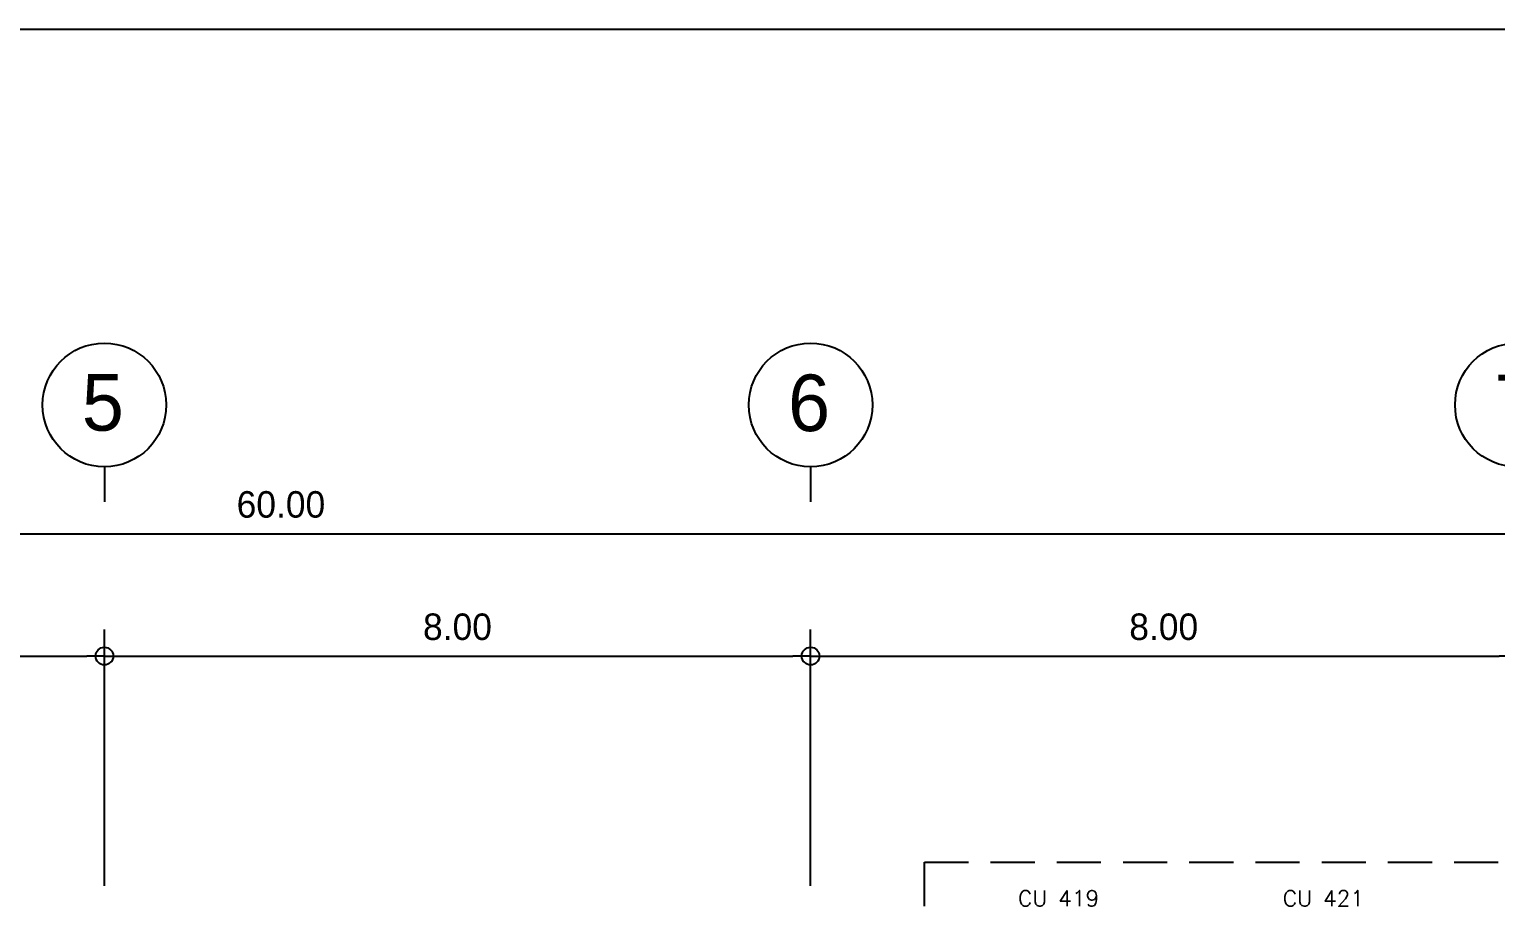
# Model space of a CAD drawing. Header units: millimetres. Extents: x -398 to 816, y -1 to 208.
# Drawn here: x 502.74 to 519.35, y 46.08 to 56.08 of the extents above; entities that cross this region are included whole.
import ezdxf
from ezdxf.enums import TextEntityAlignment as Align

# ---------------------------------------------------------------- set-up
doc = ezdxf.new("R2010")
doc.units = ezdxf.units.MM
doc.linetypes.add('DASHED', pattern=[0.75, 0.5, -0.25])
for name, color, linetype in [('AA_Dim', 6, 'Continuous'), ('AA_Dim2', 6, 'Continuous'), ('AA_FD', 6, 'Continuous'), ('AC FCU', 221, 'Continuous'), ('AC LINE', 171, 'Continuous')]:
    doc.layers.add(name, color=color, linetype=linetype)
doc.styles.add('E140', font='vit-s.shx', dxfattribs={"height": 3.2})
doc.styles.add('Romans', font='romans.shx')
doc.styles.get("Standard").update_dxf_attribs({"font": 'vit-s.shx'})
doc.dimstyles.new('overall', dxfattribs={"dimtxt": 0.25, "dimasz": 0.15, "dimexe": 0.3, "dimexo": 0.3, "dimgap": 0.18, "dimtad": 1, "dimzin": 0, "dimdsep": 46, "dimtxsty": 'Standard', "dimblk": 'ORIGIN', "dimcen": 0.015, "dimclrd": 256, "dimclre": 256, "dimclrt": 2, "dimadec": 0, "dimazin": 0, "dimtfac": 1, "dimtofl": 0, "dimtmove": 0, "dimatfit": 3, "dimldrblk": 'OPEN90', "dimfxl": 0, "dimtolj": 1, "dimtzin": 0, "dimarcsym": 0})

# ---------------------------------------------------------------- blocks, each defined once
blk = doc.blocks.new('GRD-2')
at = {"layer": 'AA_Dim', "color": 1}
blk.add_line((0, -10.99), (0, -12.981), dxfattribs=at)
blk.add_circle((0, -7.49), 3.5, dxfattribs=at)
at = {"layer": 'AA_Dim', "color": 3, "style": 'E140'}
blk.add_attdef('GRID', text='', height=3.2, dxfattribs=at).set_placement((-0.086, -7.369), align=Align.MIDDLE)
blk = doc.blocks.new('_Origin')
at = {"layer": 'AA_Dim2', "color": 0, "lineweight": -2}
blk.add_line((0, 0), (-1, 0), dxfattribs=at)
blk.add_circle((0, 0), 0.5, dxfattribs=at)
blk = doc.blocks.new('*D169')
at = {"layer": 'AA_Dim', "color": 9, "lineweight": -2}
for p, q in [((475.59, 49.282), (475.59, 50.667)), ((535.59, 49.282), (535.59, 50.667)), ((475.79, 50.367), (535.39, 50.367))]:
    blk.add_line(p, q, dxfattribs=at)
at = {"layer": 'Defpoints', "color": 0}
for p in [(535.59, 50.367), (475.59, 48.982), (535.59, 48.982)]:
    blk.add_point(p, dxfattribs=at)
at = {"layer": 'AA_Dim', "color": 9, "lineweight": -2, "xscale": 0.2, "yscale": 0.2, "zscale": 0.2, "rotation": 180}
blk.add_blockref('_Origin', (475.59, 50.367), dxfattribs=at)
at = {"layer": 'AA_Dim', "color": 9, "lineweight": -2, "xscale": 0.2, "yscale": 0.2, "zscale": 0.2}
blk.add_blockref('_Origin', (535.59, 50.367), dxfattribs=at)
at = {"layer": 'AA_Dim', "color": 2, "insert": (505.59, 50.697), "char_height": 0.3, "attachment_point": 5}
blk.add_mtext('\\A1;60.00', dxfattribs=at)
blk = doc.blocks.new('_Open90')
at = {"layer": 'AA_Dim2', "color": 0, "lineweight": -2}
for p, q in [((0, 0), (-1, 0)), ((-0.5, 0.5), (0, 0)), ((0, 0), (-0.5, -0.5))]:
    blk.add_line(p, q, dxfattribs=at)
blk = doc.blocks.new('*D173')
at = {"layer": 'AA_Dim', "color": 9, "lineweight": -2}
for p, q in [((497.59, 46.38), (497.59, 49.282)), ((503.59, 46.38), (503.59, 49.282)), ((497.79, 48.982), (503.39, 48.982))]:
    blk.add_line(p, q, dxfattribs=at)
at = {"layer": 'Defpoints', "color": 0}
for p in [(503.59, 48.982), (497.59, 46.08), (503.59, 46.08)]:
    blk.add_point(p, dxfattribs=at)
at = {"layer": 'AA_Dim', "color": 9, "lineweight": -2, "xscale": 0.2, "yscale": 0.2, "zscale": 0.2, "rotation": 180}
blk.add_blockref('_Origin', (497.59, 48.982), dxfattribs=at)
at = {"layer": 'AA_Dim', "color": 9, "lineweight": -2, "xscale": 0.2, "yscale": 0.2, "zscale": 0.2}
blk.add_blockref('_Origin', (503.59, 48.982), dxfattribs=at)
at = {"layer": 'AA_Dim', "color": 2, "insert": (500.59, 49.312), "char_height": 0.3, "attachment_point": 5}
blk.add_mtext('\\A1;6.00', dxfattribs=at)
blk = doc.blocks.new('*D176')
at = {"layer": 'AA_Dim', "color": 9, "lineweight": -2}
for p, q in [((503.59, 46.38), (503.59, 49.282)), ((511.59, 46.38), (511.59, 49.282)), ((503.79, 48.982), (511.39, 48.982))]:
    blk.add_line(p, q, dxfattribs=at)
at = {"layer": 'Defpoints', "color": 0}
for p in [(511.59, 48.982), (503.59, 46.08), (511.59, 46.08)]:
    blk.add_point(p, dxfattribs=at)
at = {"layer": 'AA_Dim', "color": 9, "lineweight": -2, "xscale": 0.2, "yscale": 0.2, "zscale": 0.2, "rotation": 180}
blk.add_blockref('_Origin', (503.59, 48.982), dxfattribs=at)
at = {"layer": 'AA_Dim', "color": 9, "lineweight": -2, "xscale": 0.2, "yscale": 0.2, "zscale": 0.2}
blk.add_blockref('_Origin', (511.59, 48.982), dxfattribs=at)
at = {"layer": 'AA_Dim', "color": 2, "insert": (507.59, 49.312), "char_height": 0.3, "attachment_point": 5}
blk.add_mtext('\\A1;8.00', dxfattribs=at)
blk = doc.blocks.new('*D177')
at = {"layer": 'AA_Dim', "color": 9, "lineweight": -2}
for p, q in [((511.59, 46.38), (511.59, 49.282)), ((519.59, 46.38), (519.59, 49.282)), ((511.79, 48.982), (519.39, 48.982))]:
    blk.add_line(p, q, dxfattribs=at)
at = {"layer": 'Defpoints', "color": 0}
for p in [(519.59, 48.982), (511.59, 46.08), (519.59, 46.08)]:
    blk.add_point(p, dxfattribs=at)
at = {"layer": 'AA_Dim', "color": 9, "lineweight": -2, "xscale": 0.2, "yscale": 0.2, "zscale": 0.2, "rotation": 180}
blk.add_blockref('_Origin', (511.59, 48.982), dxfattribs=at)
at = {"layer": 'AA_Dim', "color": 9, "lineweight": -2, "xscale": 0.2, "yscale": 0.2, "zscale": 0.2}
blk.add_blockref('_Origin', (519.59, 48.982), dxfattribs=at)
at = {"layer": 'AA_Dim', "color": 2, "insert": (515.59, 49.312), "char_height": 0.3, "attachment_point": 5}
blk.add_mtext('\\A1;8.00', dxfattribs=at)

msp = doc.modelspace()

# ---------------------------------------------------------------- linework, layer by layer
at = {"layer": 'AC FCU', "color": 8}
msp.add_lwpolyline([(464.983, 56.078), (542.424, 56.078), (542.424, 0), (464.983, 0)], close=True, dxfattribs=at)
at = {"layer": 'AC LINE', "color": 2, "linetype": 'DASHED'}
msp.add_lwpolyline([(512.879, 46.649), (526.594, 46.649), (526.594, 44.649), (512.879, 44.649)], close=True, dxfattribs=at)

# ---------------------------------------------------------------- block references
at = {"layer": 'AA_FD', "xscale": 0.2000000000000455, "yscale": 0.2000000000000455, "zscale": 0.2}
for p, values in [((503.59, 53.323), {'GRID': '5'}), ((511.59, 53.323), {'GRID': '6'}), ((519.59, 53.323), {'GRID': '7'})]:
    msp.add_blockref('GRD-2', p, dxfattribs=at).add_auto_attribs(values)

# ---------------------------------------------------------------- texts
at = {"layer": 'AC FCU', "style": 'Romans'}
for s, p in [('CU 419', (513.94, 46.149)), ('CU 421', (516.94, 46.149))]:
    msp.add_text(s, height=0.18, dxfattribs=at).set_placement(p)

# ---------------------------------------------------------------- dimensions: what is measured, and where the dimension line sits
at = {"layer": 'AA_Dim'}
for base, p1, p2, picture, middle in [((535.59, 50.367), (475.59, 48.982), (535.59, 48.982), '*D169', (505.59, 50.697)), ((503.59, 48.982), (497.59, 46.08), (503.59, 46.08), '*D173', (500.59, 49.312)), ((511.59, 48.982), (503.59, 46.08), (511.59, 46.08), '*D176', (507.59, 49.312)), ((519.59, 48.982), (511.59, 46.08), (519.59, 46.08), '*D177', (515.59, 49.312))]:
    dim = msp.add_linear_dim(base=base, p1=p1, p2=p2, dimstyle='overall', override={"dimtxt": 0.3, "dimasz": 0.2, "dimclrd": 9, "dimclre": 9}, dxfattribs=at)
    dim.commit()
    dim.dimension.update_dxf_attribs({"geometry": picture, "text_midpoint": middle})

doc.saveas('drawing.dxf')
